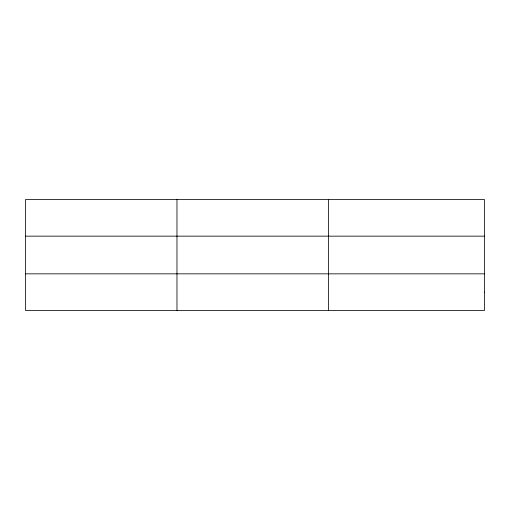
<?xml version="1.0" encoding="UTF-8"?>
<svg xmlns="http://www.w3.org/2000/svg" width="510" height="510" viewBox="0 0 510 510"><rect width="100%" height="100%" fill="white"/><g stroke="black" fill="none" stroke-linecap="round" stroke-linejoin="round"><path stroke-width="0.76" d="M176.97 310.424L176.97 199.576M328.44 310.424L328.44 199.576M25.5 236.155L484.5 236.155M25.5 273.844L484.5 273.844M484.5 292.134L484.5 310.424L25.5 310.424L25.5 199.576L484.5 199.576L484.5 292.134"/></g></svg>
